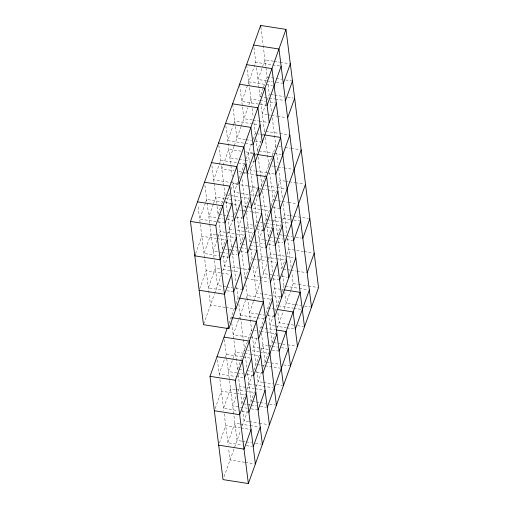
<?xml version="1.0" encoding="UTF-8"?>
<svg xmlns="http://www.w3.org/2000/svg" width="509" height="509" viewBox="0 0 509 509"><rect width="100%" height="100%" fill="white"/><g stroke="black" fill="none" stroke-linecap="round" stroke-linejoin="round"><path stroke-width="0.38" stroke-dasharray="2.54 1.91" d="M205.375 203.078L199.655 219.042L224.227 222.878M205.636 202.347L206.673 199.445L231.245 203.282M233.701 123.954L227.727 140.649L252.292 144.486M233.962 123.229L234.744 121.053L259.31 124.89M195.59 253.673L201.825 236.252L216.414 238.53M213.265 204.319L208.843 216.656L217.292 217.973M213.519 203.594L215.861 197.059L224.304 198.376M234.051 146.248L229.896 157.86L238.339 159.183M234.312 145.523L241.069 126.652M241.33 125.927L247.826 107.781M248.869 104.873L250.95 99.07L259.393 100.388M218.03 214.27L221.409 204.834M221.669 204.109L225.048 194.673M263.255 87.968L260.131 96.678L268.58 98.002M263.516 87.243L267.149 77.082L263.204 45.791M229.769 193.115L226.136 203.276L230.742 203.994M231.073 189.488L233.147 183.679L237.76 184.398M199.668 288.826L206.164 270.68L220.753 272.951M217.082 240.191L213.182 251.077L221.631 252.394M218.119 237.289L220.2 231.48L244.002 235.196M237.875 182.12L234.235 192.287L254.201 195.399M239.173 178.494L244.893 162.524M246.191 158.897L251.91 142.927M253.208 139.294L255.289 133.492M265.94 103.728L262.307 113.895L266.913 114.614M267.244 100.101L269.318 94.292L267.842 82.56M222.369 248.691L225.748 239.255M227.568 234.172L232.766 219.659M234.585 214.575L236.405 209.498M253.819 160.863L250.441 170.299L255.047 171.018M255.639 155.779L260.837 141.267M262.657 136.183L264.476 131.106M203.753 323.972L214.404 294.208M214.664 293.483L221.161 275.337M222.719 270.985L228.178 255.741M229.737 251.389L231.557 246.305L240.006 247.622M242.214 216.548L238.575 226.709L253.164 228.98M243.773 212.189L249.232 196.945M250.791 192.593L252.61 187.509L257.217 188.228M240.744 243.919L244.384 233.758M245.682 230.125L247.762 224.323L252.369 225.035M258.419 194.559L254.78 204.72L259.386 205.439M259.717 190.932L264.394 177.864M264.655 177.138L275.833 145.924M253.31 232.098L249.932 241.533L254.538 242.252M255.13 227.014L256.95 221.93L265.399 223.247M228.974 323.342L234.694 307.372M235.991 303.746L238.072 297.937M245.083 278.34L248.723 268.179M250.027 264.546L252.101 258.744M262.759 228.98L259.119 239.141L263.726 239.86M264.056 225.353L269.776 209.384M271.074 205.757L276.794 189.787M278.092 186.154L280.173 180.351L284.779 181.07M238.422 320.231L233.224 334.75L249.346 337.263M238.683 319.506L245.955 299.177M246.216 298.452L247.259 295.551L261.842 297.829M257.649 266.519L254.271 275.954L258.884 276.673M259.469 261.435L261.289 256.351L265.895 257.07M268.307 236.755L271.685 227.319M273.505 222.242L275.324 217.158L289.914 219.436M215.122 408.574L221.358 391.154L235.947 393.432M253.323 301.875L249.429 312.761L257.872 314.078M253.584 301.15L260.341 282.279M261.384 279.371L267.098 263.401M268.402 259.775L270.476 253.966L294.278 257.681M281.133 224.208L277.494 234.369L285.943 235.686M282.431 220.575L284.512 214.773L289.118 215.492M237.563 369.171L247.959 340.133M248.22 339.408L251.599 329.972M219.462 442.995L225.697 425.575L240.286 427.853M236.093 396.543L232.715 405.978L247.304 408.256M237.913 391.459L239.733 386.382L254.322 388.653M257.147 337.747L253.768 347.183L268.358 349.46M258.966 332.67L264.425 317.425M265.984 313.067L271.443 297.829M273.002 293.47L274.822 288.387L283.265 289.71M290.283 270.107L281.833 268.79L285.473 258.629M287.031 254.277L288.851 249.194L303.44 251.471M241.902 403.592L245.542 393.432M246.84 389.799L252.559 373.829M253.857 370.202L259.577 354.232M260.875 350.606L262.956 344.797L267.562 345.516M273.613 315.039L269.974 325.2L274.58 325.919M274.911 311.406L280.624 295.436M281.929 291.81L284.009 286.001M224.062 476.691L240.433 430.964M242.252 425.88L247.45 411.367M249.27 406.284L254.468 391.771M256.288 386.687L261.486 372.168M263.306 367.091L268.504 352.572M270.324 347.488L275.522 332.975M277.341 327.891L283.055 311.922M284.098 309.02L290.594 290.874M290.855 290.149L293.19 283.615L291.81 272.665M273.428 61.188L264.979 59.871L257.961 79.468L266.411 80.791M274.192 61.309L279.568 62.149M280.338 62.27L289.551 63.708M279.594 65.973L255.792 62.257L241.762 101.456L266.328 105.287M267.149 77.082L275.598 78.399M276.368 78.52L281.738 79.359M285.581 79.958L291.721 80.918M267.18 80.906L272.55 81.745M276.393 82.343L282.533 83.304M248.774 81.86L272.576 85.569M270.858 94.534L273.931 95.011M274.695 95.132L283.907 96.57M287.75 97.168L293.12 98.008M269.35 98.116L274.72 98.956M275.49 99.077L284.703 100.515M260.163 100.508L265.533 101.342M270.139 102.061L275.515 102.901M267.677 114.729L270.75 115.212M271.52 115.327L276.89 116.167M277.659 116.287L286.109 117.604M252.375 119.984L243.932 118.667L239.688 85.028M253.145 120.105L258.515 120.945M259.285 121.066L268.498 122.497M266.01 131.341L279.066 133.377M279.829 133.498L289.042 134.936M256.822 133.727L259.895 134.211M260.659 134.331L263.732 134.809M245.357 139.581L236.914 138.263L232.67 104.625M246.127 139.701L251.503 140.541M255.34 141.139L260.716 141.979M278.9 146.407L280.44 146.643M285.046 147.362L290.423 148.202M291.186 148.323L300.399 149.761M258.992 150.944L273.581 153.215M274.351 153.336L282.024 154.532M241.094 151.173L228.808 149.258L221.79 168.854L234.076 170.769M245.701 151.892L253.38 153.088M252.878 153.807L248.271 153.088L249.455 162.479M253.647 153.928L256.714 154.405M239.109 159.298L244.485 160.138M245.249 160.259L249.855 160.978M252.928 161.455L254.462 161.697M271.889 166.004L273.422 166.246M274.192 166.367L277.259 166.844M278.029 166.965L283.405 167.805M284.168 167.919L293.381 169.357M245.274 164.083L220.709 160.252L213.691 179.849L238.263 183.679M255.817 171.139L266.563 172.818M267.333 172.933L275.013 174.135M238.683 171.488L246.362 172.691M242.787 172.926L245.86 173.404M246.63 173.524L255.842 174.962M285.549 181.185L288.616 181.668M289.386 181.789L294.762 182.623M295.525 182.744L303.975 184.061M264.871 185.6L266.404 185.842M267.174 185.963L276.387 187.401M277.151 187.522L286.37 188.96M240.827 184.875L247.737 185.957M248.507 186.078L257.719 187.516M257.987 188.349L261.053 188.826M261.823 188.947L267.2 189.787M267.969 189.908L276.412 191.225M254.964 195.52L258.038 195.997M274.688 200.19L277.761 200.667M278.531 200.788L281.598 201.265M282.368 201.386L287.744 202.226M288.514 202.34L296.957 203.664M226.581 194.909L239.637 196.951M240.407 197.066L249.62 198.504M225.073 198.497L239.663 200.775M260.156 205.56L269.369 206.998M273.206 207.596L279.352 208.556M233.809 204.478L238.416 205.197M243.022 205.916L246.095 206.393M246.865 206.514L250.702 207.112M260.182 209.384L245.593 207.106L242.042 178.945M260.952 209.504L269.395 210.821M289.888 215.612L292.961 216.09M293.725 216.21L308.314 218.482M239.478 209.975L241.012 210.217M241.781 210.332L244.854 210.815M245.618 210.936L250.994 211.769M251.764 211.89L260.977 213.328M293.75 220.034L299.896 220.995M267.677 219.786L270.743 220.263M271.513 220.384L280.726 221.822M281.496 221.943L289.939 223.26M219.57 214.512L222.637 214.989M223.406 215.11L226.48 215.587M227.243 215.708L232.619 216.548M236.456 217.146L242.602 218.107M266.162 223.368L271.539 224.208M272.309 224.329L281.522 225.767M218.056 218.094L223.432 218.934M227.268 219.532L232.645 220.372M256.975 225.754L262.351 226.594M266.958 227.313L272.334 228.153M257 229.584L263.147 230.539M286.707 235.807L292.083 236.647M295.92 237.245L301.296 238.085M229.387 229.095L233.994 229.813M237.067 230.291L243.976 231.372M244.746 231.487L253.189 232.81M269.846 236.997L276.756 238.072M277.52 238.193L282.896 239.033M286.732 239.631L292.879 240.592M264.495 239.981L267.569 240.464M268.332 240.579L273.708 241.419M277.545 242.017L282.921 242.857M215.619 234.585L211.012 233.866L203.994 253.469L218.584 255.741M216.389 234.706L225.602 236.144M226.371 236.265L235.584 237.703M255.308 242.367L264.521 243.805M268.364 244.409L274.504 245.363M304.21 251.592L312.653 252.909M217.184 238.651L225.627 239.968M242.284 244.155L245.351 244.638M249.957 245.357L255.333 246.197M256.103 246.311L265.316 247.749M240.77 247.743L246.146 248.583M249.989 249.181L256.129 250.142M225.442 249.168L226.976 249.41M227.746 249.531L230.819 250.008M231.582 250.129L236.959 250.969M240.802 251.567L246.941 252.528M266.665 257.191L275.878 258.629M276.648 258.75L285.861 260.188M222.395 252.515L227.771 253.355M231.614 253.953L236.984 254.793M253.641 258.979L256.708 259.463M257.478 259.577L275.903 262.453M222.427 256.339L228.566 257.299M291.053 270.228L296.423 271.068M297.192 271.189L306.405 272.627M239.128 268.179L224.539 265.902L223.158 254.952M239.898 268.3L249.111 269.738M271.908 274.885L263.458 273.568L257.643 227.408M272.678 275.006L278.048 275.84M281.891 276.438L287.261 277.278M219.958 269.007L215.352 268.288L208.34 287.89L222.923 290.162M223.031 269.49L229.941 270.565M230.711 270.686L239.924 272.124M259.647 276.794L268.86 278.226M272.703 278.83L278.843 279.785M293.19 283.615L297.803 284.334M298.567 284.455L307.78 285.893M308.549 286.013L317.762 287.451M221.523 273.072L229.966 274.389M246.623 278.582L268.886 282.056M285.543 286.243L298.592 288.279M299.362 288.399L307.805 289.716M225.971 286.822L217.528 285.498L214.073 258.12M226.74 286.936L232.11 287.776M235.953 288.374L242.093 289.335M280.249 296.881L256.447 293.165L252.89 264.998M226.766 290.766L232.906 291.721M262.612 297.95L271.825 299.387M294.622 304.528L286.179 303.211L284.798 292.261M295.392 304.649L300.762 305.489M304.605 306.087L310.744 307.048M278.525 305.839L293.114 308.117M293.878 308.238L300.794 309.313M267.804 307.99L276.247 309.307M225.093 307.372L210.51 305.101L197.88 204.962M225.862 307.493L235.075 308.931M258.642 314.199L264.018 315.039M267.855 315.637L273.231 316.477M240.242 315.147L256.364 317.667M257.134 317.781L264.807 318.984M293.75 325.086L279.161 322.814L277.78 311.858M297.587 325.684L303.727 326.644M275.344 326.04L286.096 327.713M286.866 327.834L294.539 329.03M260.786 327.586L275.375 329.864M254.665 330.449L256.205 330.691M260.812 331.41L266.188 332.25M266.951 332.371L276.164 333.809M250.116 337.384L257.789 338.58M273.677 342.646L286.732 344.688M287.496 344.803L296.709 346.241M268.332 345.636L271.399 346.114M272.169 346.235L277.545 347.074M281.382 347.672L286.758 348.512M272.194 350.058L278.334 351.019M247.654 350.052L249.187 350.287M252.26 350.771L259.17 351.846M259.934 351.967L269.146 353.405M243.836 353.278L235.393 351.961L228.376 371.557L236.819 372.874M244.606 353.399L249.983 354.232M250.746 354.353L259.965 355.791M242.329 356.86L226.206 354.347L219.188 373.943L235.311 376.456M243.098 356.981L250.778 358.177M266.659 362.249L279.715 364.285M283.551 364.883L289.697 365.844M257.471 364.635L260.544 365.112M261.314 365.233L264.381 365.71M265.151 365.831L279.74 368.109M239.096 369.407L242.169 369.89M246.776 370.609L252.152 371.443M256.759 372.162L262.135 373.002M237.588 372.995L242.965 373.835M246.801 374.433L252.948 375.387M236.081 376.577L243.76 377.78M262.714 382.323L258.108 381.604L256.727 370.654M263.484 382.444L272.697 383.881M276.533 384.48L282.68 385.44M248.92 383.996L253.527 384.715M254.296 384.829L272.722 387.705M255.092 388.774L264.305 390.212M235.152 389.487L230.545 388.768L223.527 408.364L238.117 410.642M235.922 389.608L245.134 391.046M245.904 391.16L254.347 392.484M236.717 393.552L245.93 394.99M252.623 401.442L255.696 401.925M256.466 402.04L259.539 402.524M260.303 402.644L265.679 403.478M269.516 404.082L275.662 405.037M243.442 403.828L246.509 404.311M247.279 404.432L250.352 404.909M251.115 405.03L256.491 405.87M260.328 406.468L265.704 407.308M251.141 408.854L257.287 409.815M241.953 411.24L247.329 412.08M248.678 421.522L244.072 420.803L242.691 409.847M249.448 421.643L258.661 423.081M259.431 423.195L268.644 424.633M239.491 423.908L234.884 423.189L227.867 442.785L242.456 445.063M240.261 424.029L249.474 425.467M250.243 425.588L258.687 426.905M241.056 427.974L250.269 429.411M241.66 441.118L237.054 440.4L226.696 358.26M242.43 441.239L245.503 441.717M246.267 441.837L251.643 442.677M255.486 443.275L261.626 444.236M246.299 445.661L251.669 446.501M244.625 462.274L230.036 459.996L228.56 448.264M245.395 462.395L254.608 463.833M260.837 27.015L263.108 45.008M270.012 99.77L271.691 113.068M272.283 117.764L276.031 147.489M276.718 152.967L278.003 163.141M278.69 168.613L282.54 199.127M283.131 203.816L286.879 233.548M287.47 238.244L291.32 268.752M253.921 47.394L256.091 64.605M256.485 67.735L260.233 97.461M260.824 102.156L264.674 132.671M265.265 137.36L269.013 167.092M269.7 172.564L273.155 199.948M273.944 206.209L277.596 235.152M278.283 240.63L281.833 268.79M282.527 274.268L284.105 286.783M246.706 65.426L251.739 105.325M252.133 108.455L253.215 117.064M253.908 122.535L255.486 135.057M255.976 138.963L257.656 152.267M258.248 156.963L261.995 186.688M262.587 191.384L266.334 221.11M266.831 225.023L268.504 238.32M269.096 243.016L272.843 272.741M273.537 278.219L276.991 305.604M250.046 167.168L253.896 197.683M254.487 202.372L257.051 222.713M268.491 313.461L272.143 342.411M246.286 212.584L250.034 242.316M250.721 247.788L252.203 259.526M261.473 333.064L265.125 362.007M225.85 125.787L232.263 176.636M232.855 181.331L236.602 211.063M237.296 216.535L240.846 244.702M241.533 250.173L245.185 279.123M245.879 284.601L250.218 319.022M250.313 319.805L251.796 331.537M252.388 336.233L255.938 364.393M218.832 145.383L221.001 162.594M221.396 165.724L225.245 196.239M225.837 200.928L227.415 213.449M227.911 217.362L231.659 247.088M232.25 251.783L236.1 282.291M236.691 286.987L238.167 298.719M238.861 304.197L244.778 351.134M245.37 355.829L246.846 367.562M247.539 373.04L251.09 401.207M211.916 165.769L216.649 203.32M217.044 206.444L218.227 215.835M218.819 220.531L222.668 251.039M231.054 317.533L231.251 319.098M231.741 323.011L237.658 369.954M238.257 374.643L242.004 404.375M204.898 185.365L209.733 223.699M209.829 224.482L213.971 257.338M224.329 339.484L226.6 357.477M217.413 359.863L219.487 376.291M219.882 379.421L223.826 410.712M224.221 413.842L228.166 445.133"/><path stroke-width="0.76" d="M256.899 250.256L228.827 328.649L203.492 324.697L190.468 221.434L260.64 25.45L285.975 29.401L318.532 287.566L248.36 483.55L223.025 479.599L210.001 376.329L227.415 327.701M195.329 254.405L194.807 255.855L220.149 259.806L227.167 240.21M228.827 328.649L215.81 225.385L285.975 29.401M224.991 222.999L232.009 203.396M239.026 183.8L246.044 164.203M253.062 144.607L260.08 125.004M267.098 105.408L281.133 66.215M247.132 172.812L254.15 153.209M234.178 220.613L241.196 201.01M255.232 161.817L276.285 103.022M283.303 83.425L290.321 63.829M229.336 257.42L236.354 237.824M243.366 218.221L250.383 198.625M285.473 100.636L292.49 81.039M251.471 207.233L258.489 187.63M231.506 274.631L224.488 294.227L199.153 290.276M238.524 255.034L245.542 235.432M259.571 196.239L280.624 137.443L264.502 134.93M287.642 117.846L294.66 98.25M233.676 291.842L240.693 272.245M247.711 252.649L261.741 213.449M275.776 174.25L289.812 135.057M263.916 230.66L277.946 191.467M266.086 247.87L273.098 228.274M280.115 208.677L301.169 149.881M275.274 245.484L282.285 225.888M248.36 483.55L235.336 380.287L263.407 301.894L239.605 298.179M270.425 282.291L277.443 262.695M284.461 243.098L305.508 184.303M244.524 377.894L251.541 358.298M258.559 338.701L272.595 299.502M279.613 279.905L286.631 260.309M293.648 240.712L300.66 221.11M246.693 395.105L239.682 414.708L214.34 410.75M253.711 375.508L260.729 355.912M274.765 316.713L295.818 257.923M302.836 238.32L309.847 218.724M248.869 412.322L255.881 392.719M262.899 373.122L276.934 333.929M251.039 429.532L244.021 449.129L218.679 445.171M258.05 409.93L265.068 390.333M279.104 351.14L300.157 292.344L284.035 289.825M307.175 272.748L314.193 253.145M253.208 446.743L260.226 427.14M267.238 407.544L288.291 348.748M295.309 329.151L309.345 289.958M253.622 45.046L278.964 49.004L311.514 307.169M246.604 64.649L271.946 68.6L304.497 326.765M239.586 84.246L264.928 88.197L269.267 122.618M232.575 103.842L257.91 107.793L262.25 142.221M225.557 123.439L250.892 127.396L283.443 385.561M218.539 143.042L243.875 146.993L276.425 405.158M257.484 154.526L273.607 157.039L288.8 277.52M211.521 162.638L236.857 166.589L249.881 269.859M256.606 175.083L266.589 176.642L281.782 297.116M204.503 182.235L229.839 186.186L242.863 289.456M197.486 201.831L222.821 205.789L235.845 309.052M190.468 221.434L215.81 225.385M277.017 309.427L293.139 311.941L297.479 346.362M232.588 317.775L256.39 321.491L269.414 424.754M276.139 329.985L286.122 331.537L290.461 365.958M224.036 337.136L249.372 341.087L262.396 444.351M217.019 356.733L242.354 360.684L255.378 463.954M210.001 376.329L235.336 380.287M260.64 25.45L260.837 27.015"/></g></svg>
